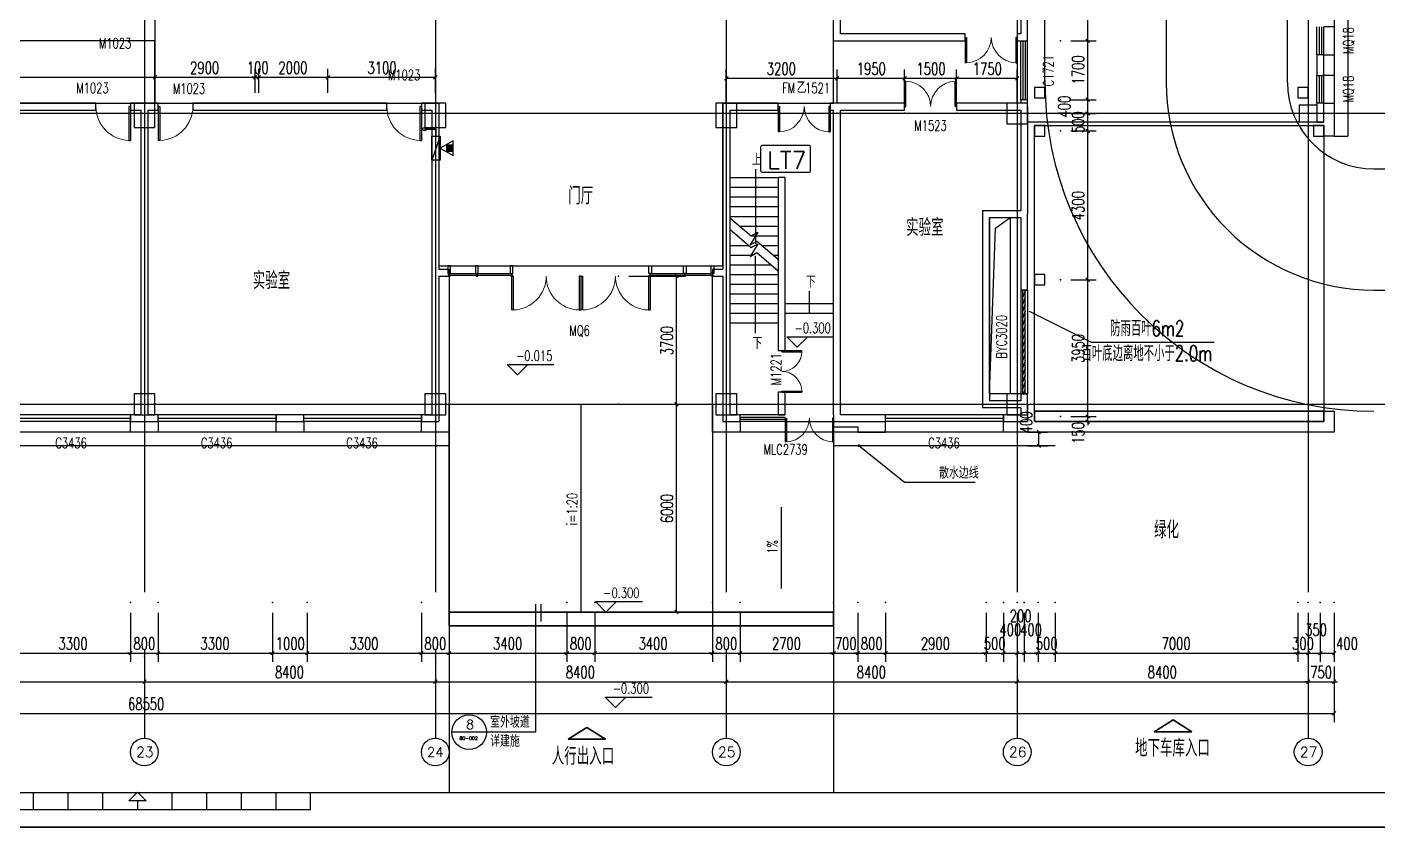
# Model space of a CAD drawing. Header units: inches. Extents: x -867 to 118033, y 723948 to 808048.
# Drawn here: x 55394 to 94399, y 723948 to 747059 of the extents above; entities that cross this region are included whole.
import ezdxf

# ---------------------------------------------------------------- set-up
doc = ezdxf.new("R2010")
doc.units = ezdxf.units.IN
doc.header["$MEASUREMENT"] = 0
for name, color, linetype in [('0-一般装修部位', 10, 'Continuous'), ('0-幕墙线', 10, 'Continuous'), ('0-轴线尺寸', 10, 'Continuous'), ('0-重点装修部位', 10, 'Continuous'), ('AXIS', 10, 'Continuous'), ('COLUMN', 10, 'Continuous'), ('CURTWALL', 10, 'Continuous'), ('DIM_ELEV', 10, 'Continuous'), ('DIM_IDEN', 10, 'Continuous'), ('DIM_LEAD', 10, 'Continuous'), ('DIM_SYMB', 10, 'Continuous'), ('DOOR_FIRE', 10, 'Continuous'), ('DOOR_FIRE_TEXT', 10, 'Continuous'), ('DOTE', 10, 'Continuous'), ('M-INFO-LVR-TEXT', 10, 'Continuous'), ('M-INFO-ROOM-JZTZ', 10, 'Continuous'), ('PUB_DIM', 10, 'Continuous'), ('PUB_HATCH', 10, 'Continuous'), ('PUB_TEXT', 10, 'Continuous'), ('r-人防墙', 10, 'Continuous'), ('RD-中线', 10, 'Continuous'), ('RD-侧石线', 10, 'Continuous'), ('STAIR', 10, 'Continuous'), ('WALL', 10, 'Continuous'), ('WINDOW', 10, 'Continuous'), ('WINDOW_TEXT', 10, 'Continuous'), ('图框', 10, 'Continuous'), ('建-填充', 10, 'Continuous'), ('排水', 10, 'Continuous'), ('排水沟', 10, 'Continuous')]:
    doc.layers.add(name, color=color, linetype=linetype)
doc.styles.add('_TCH_AXIS', font='COMPLEX', dxfattribs={"bigfont": 'GBCBIG'})
doc.styles.add('_TCH_DIM', font='SIMPLEX', dxfattribs={"bigfont": 'GBCBIG'})
doc.styles.add('_TCH_LABEL', font='COMPLEX', dxfattribs={"bigfont": 'GBCBIG'})
doc.styles.add('_TCH_WINDOW', font='SIMPLEX', dxfattribs={"bigfont": 'GBCBIG'})
doc.styles.add('DIM_FONT', font='SIMPLEX', dxfattribs={"width": 0.7, "bigfont": 'GBCBIG'})
doc.styles.add('M-TEXT1', font='tj-romans1.shx', dxfattribs={"width": 0.6, "bigfont": 'tj-hztxt1.shx'})

# ---------------------------------------------------------------- blocks, each defined once
blk = doc.blocks.new('F1_ACAD_FMEBLOCK8')
at = {"layer": 'PUB_HATCH', "color": 8}
for points in [[(325, -24375), (325, -23675), (-275, -23675), (-275, -24375)], [(8725, -24375), (8725, -23675), (8125, -23675), (8125, -24375)], [(17125, -24375), (17125, -23675), (16525, -23675), (16525, -24375)], [(25525, -24275), (25525, -23675), (24925, -23675), (24925, -24275)], [(33375, -23725), (33875, -23725), (33875, -24225), (33375, -24225)], [(325, -32675), (325, -32075), (-275, -32075), (-275, -32675)], [(8725, -32675), (8725, -32075), (8125, -32075), (8125, -32675)], [(17125, -32675), (17125, -32075), (16525, -32075), (16525, -32675)], [(25525, -32675), (25525, -32075), (24925, -32075), (24925, -32675)]]:
    blk.add_lwpolyline(points, close=True, dxfattribs=at)

msp = doc.modelspace()

# ---------------------------------------------------------------- linework, layer by layer
at = {"color": 1, "linetype": 'Continuous', "ltscale": 2}
msp.add_line((66873, 744109), (67203, 744109), dxfattribs=at)
at = {"color": 1}
for p, q in [((67203, 744109), (66873, 744109)), ((67203, 743909), (67203, 744109))]:
    msp.add_line(p, q, dxfattribs=at)
at = {"color": 8}
for p, q in [((67678, 743471), (67502, 743647)), ((67649, 743471), (67502, 743618)), ((67621, 743471), (67502, 743590)), ((67593, 743471), (67502, 743562)), ((67564, 743471), (67502, 743534)), ((67536, 743471), (67502, 743505)), ((67678, 743499), (67530, 743647)), ((67678, 743527), (67558, 743647)), ((67678, 743556), (67586, 743647)), ((67678, 743584), (67615, 743647)), ((67678, 743612), (67643, 743647))]:
    msp.add_line(p, q, dxfattribs=at)
at = {"color": 7}
for p, q in [((55583, 724454), (55583, 724954)), ((56583, 724454), (56583, 724954)), ((57583, 724454), (57583, 724954)), ((59583, 724454), (59583, 724954)), ((60583, 724454), (60583, 724954)), ((61583, 724454), (61583, 724954)), ((62583, 724454), (62583, 724954)), ((63583, 724454), (63583, 724954)), ((53583, 724454), (63583, 724454)), ((58583, 724704), (58583, 724454)), ((-867, 723948), (118033, 723948))]:
    msp.add_line(p, q, dxfattribs=at)
msp.add_lwpolyline([(117033, 724948), (117033, 807048), (1633, 807048), (1633, 724948)], close=True, dxfattribs=at)
at = {"color": 30, "linetype": 'Continuous'}
for points in [[(67083, 743209), (67083, 743909), (67323, 743909), (67083, 743209)], [(67083, 743209), (67083, 743909), (67323, 743909), (67323, 743209)]]:
    msp.add_lwpolyline(points, close=True, dxfattribs=at)
at = {"color": 2}
for points in [[(67323, 743559), (67695, 743344), (67695, 743774)], [(67678, 743471), (67678, 743647), (67502, 743647), (67502, 743471)]]:
    msp.add_lwpolyline(points, close=True, dxfattribs=at)
at = {"color": 7}
msp.add_polyline3d([(58833, 724704, 0), (58333, 724704, 0), (58583, 724954, 0)], close=True, dxfattribs=at)
at = {"color": 2}
msp.add_circle((66873, 744109), 50, dxfattribs=at)
at = {"layer": '0-一般装修部位', "color": 3}
msp.add_lwpolyline([(33883, 758659), (33883, 752859), (25083, 752859), (25083, 746759), (25083, 744859), (59083, 744859), (59083, 746659), (36683, 746659), (36683, 758659), (33883, 758659)], dxfattribs=at)
at = {"layer": '0-幕墙线', "color": 31}
for p, q in [((67583, 739889), (67583, 739939)), ((68383, 739889), (68383, 739939)), ((69383, 739889), (69383, 739939)), ((73383, 739889), (73383, 739939)), ((74383, 739889), (74383, 739939)), ((75183, 739889), (75183, 739939))]:
    msp.add_line(p, q, dxfattribs=at)
for points in [[(92833, 747659), (93133, 747659), (93133, 747059), (92833, 747059)], [(92833, 746259), (93133, 746259), (93133, 745659), (92833, 745659)], [(92833, 744859), (93133, 744859), (93133, 743909), (92833, 743909)], [(67583, 739859), (67583, 735359), (66783, 735359), (66783, 735659)], [(75983, 735659), (75983, 735359), (75183, 735359), (75183, 739859)], [(59183, 735659), (59183, 735359), (58383, 735359), (58383, 735659)], [(63383, 735659), (63383, 735359), (62583, 735359), (62583, 735659)], [(78683, 735659), (78683, 735509), (79383, 735509), (79383, 735359), (80183, 735359), (80183, 735659)], [(92833, 735959), (93133, 735959), (93133, 735359), (83583, 735359), (83583, 735659)]]:
    msp.add_lwpolyline(points, dxfattribs=at)
for points in [[(67623, 740159), (67543, 740159), (67543, 739939), (67623, 739939)], [(68423, 740159), (68343, 740159), (68343, 739939), (68423, 739939)], [(69423, 740159), (69343, 740159), (69343, 739939), (69423, 739939)], [(73343, 740159), (73423, 740159), (73423, 739939), (73343, 739939)], [(74343, 740159), (74423, 740159), (74423, 739939), (74343, 739939)], [(75143, 740159), (75223, 740159), (75223, 739939), (75143, 739939)], [(67608, 739889), (67558, 739889), (67558, 739859), (67608, 739859)], [(68408, 739889), (68358, 739889), (68358, 739859), (68408, 739859)], [(69408, 739889), (69358, 739889), (69358, 739859), (69408, 739859)], [(73358, 739889), (73408, 739889), (73408, 739859), (73358, 739859)], [(74358, 739889), (74408, 739889), (74408, 739859), (74358, 739859)], [(75158, 739889), (75208, 739889), (75208, 739859), (75158, 739859)]]:
    msp.add_lwpolyline(points, close=True, dxfattribs=at)
at = {"layer": '0-轴线尺寸', "color": 3, "lineweight": -2}
for p, q in [((58383, 730133), (58383, 728721)), ((58383, 730133), (58383, 728721)), ((59183, 730133), (59183, 728721)), ((59183, 730133), (59183, 728721)), ((62483, 730133), (62483, 728721)), ((62483, 730133), (62483, 728721)), ((63483, 730133), (63483, 728721)), ((63483, 730133), (63483, 728721)), ((66783, 730133), (66783, 728721)), ((66783, 730133), (66783, 728721)), ((67583, 730133), (67583, 728721)), ((67583, 730133), (67583, 728721)), ((70983, 730133), (70983, 728721)), ((70983, 730133), (70983, 728721)), ((71783, 730133), (71783, 728721)), ((71783, 730133), (71783, 728721)), ((75183, 730133), (75183, 728721)), ((75183, 730133), (75183, 728721)), ((75983, 730133), (75983, 728721)), ((75983, 730133), (75983, 728721)), ((78683, 730133), (78683, 728721)), ((78683, 730133), (78683, 728721)), ((79383, 730133), (79383, 728721)), ((79383, 730133), (79383, 728721)), ((80183, 730133), (80183, 728721)), ((80183, 730133), (80183, 728721)), ((83083, 730133), (83083, 728721)), ((83083, 730133), (83083, 728721)), ((83583, 730133), (83583, 728721)), ((83583, 730133), (83583, 728721)), ((83983, 730133), (83983, 728721)), ((83983, 730133), (83983, 728721)), ((84183, 730133), (84183, 728721)), ((84183, 730133), (84183, 728721)), ((84583, 730133), (84583, 728721)), ((84583, 730133), (84583, 728721)), ((85083, 730133), (85083, 728721)), ((85083, 730133), (85083, 728721)), ((92083, 730133), (92083, 728721)), ((92083, 730133), (92083, 728721)), ((92383, 730133), (92383, 728721)), ((92383, 730133), (92383, 728721)), ((92733, 730133), (92733, 728721)), ((92733, 730133), (92733, 728721)), ((93133, 730133), (93133, 728721)), ((55083, 728971), (58383, 728971)), ((58383, 728971), (58283, 728971)), ((58383, 728971), (59183, 728971)), ((59183, 728971), (62483, 728971)), ((59183, 728971), (59283, 728971)), ((62483, 728971), (62383, 728971)), ((62483, 728971), (63483, 728971)), ((63483, 728971), (63583, 728971)), ((63483, 728971), (66783, 728971)), ((66783, 728971), (66683, 728971)), ((66783, 728971), (67583, 728971)), ((67583, 728971), (70983, 728971)), ((67583, 728971), (67683, 728971)), ((70983, 728971), (70883, 728971)), ((70983, 728971), (71783, 728971)), ((71783, 728971), (75183, 728971)), ((71783, 728971), (71883, 728971)), ((75183, 728971), (75083, 728971)), ((75183, 728971), (75983, 728971)), ((75983, 728971), (76083, 728971)), ((75983, 728971), (78683, 728971)), ((78683, 728971), (78583, 728971)), ((78683, 728971), (79383, 728971)), ((79383, 728971), (79283, 728971)), ((79383, 728971), (80183, 728971)), ((79383, 728971), (79483, 728971)), ((80183, 728971), (83083, 728971)), ((80183, 728971), (80283, 728971)), ((83083, 728971), (82983, 728971)), ((83083, 728971), (83583, 728971)), ((83583, 728971), (83683, 728971)), ((83583, 728971), (83983, 728971)), ((83983, 728971), (84183, 728971)), ((84183, 728971), (84583, 728971)), ((84583, 728971), (84483, 728971)), ((84583, 728971), (85083, 728971)), ((85083, 728971), (85183, 728971)), ((85083, 728971), (92083, 728971)), ((92083, 728971), (91983, 728971)), ((92083, 728971), (92383, 728971)), ((92383, 728971), (92483, 728971)), ((92383, 728971), (92733, 728971)), ((92733, 728971), (93133, 728971)), ((58783, 728583), (58783, 727895)), ((58783, 728583), (58783, 727895)), ((67183, 728583), (67183, 727895)), ((67183, 728583), (67183, 727895)), ((75583, 728583), (75583, 727895)), ((75583, 728583), (75583, 727895)), ((83983, 728583), (83983, 727895)), ((83983, 728583), (83983, 727895)), ((92383, 728583), (92383, 727895)), ((92383, 728583), (92383, 727895)), ((93133, 728583), (93133, 727895)), ((93133, 728583), (93133, 726980)), ((50383, 728145), (58783, 728145)), ((58783, 728145), (67183, 728145)), ((67183, 728145), (75583, 728145)), ((75583, 728145), (83983, 728145)), ((83983, 728145), (92383, 728145)), ((92383, 728145), (92283, 728145)), ((92383, 728145), (93133, 728145)), ((93133, 728145), (93233, 728145)), ((24583, 727230), (93133, 727230))]:
    msp.add_line(p, q, dxfattribs=at)
at = {"layer": '0-轴线尺寸', "color": 3, "linetype": 'ByBlock'}
for p, q in [((58333, 728921), (58433, 729021)), ((58333, 728921), (58433, 729021)), ((59233, 729021), (59133, 728921)), ((59233, 729021), (59133, 728921)), ((62433, 728921), (62533, 729021)), ((62433, 728921), (62533, 729021)), ((63533, 729021), (63433, 728921)), ((63533, 729021), (63433, 728921)), ((66733, 728921), (66833, 729021)), ((66733, 728921), (66833, 729021)), ((67633, 729021), (67533, 728921)), ((67633, 729021), (67533, 728921)), ((70933, 728921), (71033, 729021)), ((70933, 728921), (71033, 729021)), ((71833, 729021), (71733, 728921)), ((71833, 729021), (71733, 728921)), ((75133, 728921), (75233, 729021)), ((75133, 728921), (75233, 729021)), ((76033, 729021), (75933, 728921)), ((76033, 729021), (75933, 728921)), ((78633, 728921), (78733, 729021)), ((78633, 728921), (78733, 729021)), ((79433, 729021), (79333, 728921)), ((79333, 728921), (79433, 729021)), ((80233, 729021), (80133, 728921)), ((80233, 729021), (80133, 728921)), ((83033, 728921), (83133, 729021)), ((83033, 728921), (83133, 729021)), ((83633, 729021), (83533, 728921)), ((83633, 729021), (83533, 728921)), ((83933, 728921), (84033, 729021)), ((84033, 729021), (83933, 728921)), ((84133, 728921), (84233, 729021)), ((84233, 729021), (84133, 728921)), ((84533, 728921), (84633, 729021)), ((84533, 728921), (84633, 729021)), ((85133, 729021), (85033, 728921)), ((85133, 729021), (85033, 728921)), ((92033, 728921), (92133, 729021)), ((92033, 728921), (92133, 729021)), ((92433, 729021), (92333, 728921)), ((92433, 729021), (92333, 728921)), ((92783, 729021), (92683, 728921)), ((92683, 728921), (92783, 729021)), ((93083, 728921), (93183, 729021)), ((58833, 728195), (58733, 728095)), ((58733, 728095), (58833, 728195)), ((67233, 728195), (67133, 728095)), ((67133, 728095), (67233, 728195)), ((75533, 728095), (75633, 728195)), ((75633, 728195), (75533, 728095)), ((83933, 728095), (84033, 728195)), ((84033, 728195), (83933, 728095)), ((92333, 728095), (92433, 728195)), ((92333, 728095), (92433, 728195)), ((93183, 728195), (93083, 728095)), ((93083, 727180), (93183, 727280))]:
    msp.add_line(p, q, dxfattribs=at)
at = {"layer": '0-轴线尺寸', "color": 3}
for p in [(58383, 730433), (58383, 730433), (59183, 730433), (59183, 730433), (62483, 730433), (62483, 730433), (63483, 730433), (63483, 730433), (66783, 730433), (66783, 730433), (67583, 730433), (67583, 730433), (70983, 730433), (70983, 730433), (71783, 730433), (71783, 730433), (75183, 730433), (75183, 730433), (75983, 730433), (75983, 730433), (78683, 730433), (78683, 730433), (79383, 730433), (79383, 730433), (80183, 730433), (80183, 730433), (83083, 730433), (83083, 730433), (83583, 730433), (83583, 730433), (83983, 730433), (83983, 730433), (84183, 730433), (84183, 730433), (84583, 730433), (84583, 730433), (85083, 730433), (85083, 730433), (92083, 730433), (92083, 730433), (92383, 730433), (92383, 730433), (92733, 730433), (92733, 730433), (93133, 730433), (58383, 728971), (58783, 728883), (58783, 728883), (59183, 728971), (62483, 728971), (63483, 728971), (66783, 728971), (67183, 728883), (67183, 728883), (67583, 728971), (70983, 728971), (71783, 728971), (75183, 728971), (75583, 728883), (75583, 728883), (75983, 728971), (78683, 728971), (79383, 728971), (80183, 728971), (83083, 728971), (83583, 728971), (83983, 728971), (83983, 728883), (83983, 728883), (84183, 728971), (84583, 728971), (85083, 728971), (92083, 728971), (92383, 728971), (92383, 728883), (92383, 728883), (92733, 728971), (93133, 728971), (93133, 728883), (93133, 728883), (58783, 728145), (67183, 728145), (75583, 728145), (83983, 728145), (92383, 728145), (93133, 728145), (93133, 727230)]:
    msp.add_point(p, dxfattribs=at)
at = {"layer": '0-重点装修部位', "color": 1}
msp.add_lwpolyline([(75483, 744859), (78683, 744859), (78683, 752659), (59083, 752659), (59083, 744859), (67283, 744859), (67283, 740159), (75483, 740159), (75483, 744859)], dxfattribs=at)
at = {"layer": 'AXIS', "color": 3}
for p, q in [((58783, 729067), (58783, 726513)), ((67183, 729067), (67183, 726513)), ((75583, 729067), (75583, 726513)), ((83983, 729067), (83983, 726513)), ((92383, 729067), (92383, 726513))]:
    msp.add_line(p, q, dxfattribs=at)
at = {"layer": 'AXIS', "color": 7}
for centre in [(58783, 726113), (67183, 726113), (75583, 726113), (83983, 726113), (92383, 726113)]:
    msp.add_circle(centre, 400, dxfattribs=at)
at = {"layer": 'COLUMN', "color": 2}
for p, q in [((84783, 745309), (84483, 745309)), ((84483, 745309), (84483, 745009)), ((84483, 745009), (84783, 745009)), ((84783, 745009), (84783, 745309)), ((92383, 745309), (92083, 745309)), ((92083, 745309), (92083, 745009)), ((92083, 745009), (92383, 745009)), ((92383, 745009), (92383, 745309)), ((84783, 744209), (84483, 744209)), ((84483, 744209), (84483, 743909)), ((84483, 743909), (84783, 743909)), ((84783, 743909), (84783, 744209)), ((92533, 744209), (92533, 743909)), ((92833, 744209), (92533, 744209)), ((92533, 743909), (92833, 743909)), ((92833, 743909), (92833, 744209)), ((84483, 739909), (84483, 739609)), ((84783, 739909), (84483, 739909)), ((84483, 739609), (84783, 739609)), ((84783, 739609), (84783, 739909))]:
    msp.add_line(p, q, dxfattribs=at)
at = {"layer": 'COLUMN', "color": 2, "ltscale": 3}
for points in [[(59083, 744159), (59083, 744859), (58483, 744859), (58483, 744159)], [(67483, 744159), (67483, 744859), (66883, 744859), (66883, 744159)], [(75883, 744159), (75883, 744859), (75283, 744859), (75283, 744159)], [(84283, 744259), (84283, 744859), (83683, 744859), (83683, 744259)], [(59083, 735859), (59083, 736459), (58483, 736459), (58483, 735859)], [(67483, 735859), (67483, 736459), (66883, 736459), (66883, 735859)], [(75883, 735859), (75883, 736459), (75283, 736459), (75283, 735859)], [(84283, 735859), (84283, 736459), (83683, 736459), (83683, 735859)]]:
    msp.add_lwpolyline(points, close=True, dxfattribs=at)
at = {"layer": 'COLUMN', "color": 2}
msp.add_lwpolyline([(92133, 744809), (92633, 744809), (92633, 744309), (92133, 744309)], close=True, dxfattribs=at)
at = {"layer": 'CURTWALL', "color": 4}
for p, q in [((67583, 739939), (69383, 739939)), ((73383, 739939), (75183, 739939)), ((67583, 739889), (69383, 739889)), ((73383, 739889), (75183, 739889))]:
    msp.add_line(p, q, dxfattribs=at)
at = {"layer": 'DIM_ELEV', "color": 3}
for p, q in [((77634, 737811), (77334, 738111)), ((77334, 738111), (78688, 738111)), ((77634, 737811), (77934, 738111)), ((69253, 737307), (70607, 737307)), ((69553, 737007), (69253, 737307)), ((69553, 737007), (69853, 737307)), ((71810, 730459), (73164, 730459)), ((72110, 730159), (71810, 730459)), ((72110, 730159), (72410, 730459)), ((72085, 727697), (73439, 727697)), ((72385, 727397), (72085, 727697)), ((72385, 727397), (72685, 727697))]:
    msp.add_line(p, q, dxfattribs=at)
at = {"layer": 'DIM_IDEN', "color": 3}
for p, q in [((70075, 730384), (70075, 726686)), ((70225, 730384), (70225, 729884)), ((68659, 726686), (67659, 726686)), ((70075, 726686), (68659, 726686))]:
    msp.add_line(p, q, dxfattribs=at)
msp.add_circle((68159, 726686), 500, dxfattribs=at)
at = {"layer": 'DIM_LEAD', "color": 3}
for p, q in [((79412, 734970), (80724, 733907)), ((80724, 733907), (82771, 733907))]:
    msp.add_line(p, q, dxfattribs=at)
msp.add_lwpolyline([(79396, 734982, 1), (79427, 734957, 1)], format="xyb", close=True, dxfattribs=at)
at = {"layer": 'DIM_SYMB', "color": 3}
for points in [[(76430, 742955), (76430, 741097), (76430, 740797)], [(76430, 738212), (76430, 740145), (76430, 740445)], [(77979, 739427), (77979, 739081), (77979, 738781)], [(71383, 736159), (71383, 730459), (71383, 730159)], [(77170, 733187), (77170, 731135), (77170, 730835)]]:
    msp.add_lwpolyline(points, dxfattribs=at)
at = {"layer": 'DOOR_FIRE', "color": 7}
for p, q in [((82483, 746759), (82520, 746759)), ((82483, 746759), (82483, 746027)), ((82520, 746759), (82520, 746027)), ((83983, 746759), (83945, 746759)), ((83945, 746759), (83945, 746027)), ((83983, 746759), (83983, 746027)), ((82520, 746027), (82483, 746027)), ((83945, 746027), (83983, 746027)), ((77083, 744759), (77120, 744759)), ((77083, 744759), (77083, 744027)), ((77120, 744759), (77120, 744027)), ((78583, 744759), (78545, 744759)), ((78545, 744759), (78545, 744027)), ((78583, 744759), (78583, 744027)), ((77120, 744027), (77083, 744027)), ((78545, 744027), (78583, 744027))]:
    msp.add_line(p, q, dxfattribs=at)
at = {"layer": 'DOOR_FIRE', "color": 7, "lineweight": 13}
for centre, radius, start, end in [((82501, 746759), 731, 271.4693, 0), ((83964, 746759), 731, 180, 268.5307), ((80751, 744759), 731, 360, 88.5307), ((82214, 744759), 731, 91.4693, 180), ((58358, 744759), 975, 180, 268.5307), ((59208, 744759), 975, 271.4693, 0), ((66758, 744759), 975, 180, 268.5307), ((77101, 744759), 731, 271.4693, 0), ((78564, 744759), 731, 180, 268.5307), ((69408, 739859), 975, 271.4693, 0), ((71358, 739859), 975, 180, 268.5307), ((71408, 739859), 975, 271.4693, 0), ((73358, 739859), 975, 180, 268.5307), ((77183, 737694), 585, 270, 358.5307), ((77183, 736524), 585, 1.4693, 90), ((77300, 735759), 682, 271.4693, 360), ((78665, 735759), 682, 180, 268.5307)]:
    msp.add_arc(centre, radius, start, end, dxfattribs=at)
at = {"layer": 'DOTE', "color": 26, "ltscale": 1000}
for p, q in [((58783, 803674), (58783, 730735)), ((67183, 803674), (67183, 730735)), ((75583, 803674), (75583, 730735)), ((83983, 803674), (83983, 730735)), ((92383, 803674), (92383, 730735)), ((99592, 744559), (18734, 744559)), ((18734, 736159), (99592, 736159))]:
    msp.add_line(p, q, dxfattribs=at)
at = {"layer": 'M-INFO-LVR-TEXT', "color": 3}
for p, q in [((86127, 737945), (84333, 738839)), ((89673, 737949), (86127, 737949))]:
    msp.add_line(p, q, dxfattribs=at)
at = {"layer": 'M-INFO-ROOM-JZTZ', "color": 1}
msp.add_lwpolyline([(83183, 741559), (83783, 741559), (83783, 736459), (83183, 736459)], close=True, dxfattribs=at)
msp.add_lwpolyline([(83183, 736459), (83356, 741246), (83783, 741559)], dxfattribs=at)
at = {"layer": 'PUB_DIM', "color": 3, "lineweight": -2}
for p, q in [((86017, 746659), (86017, 748259)), ((85531, 746659), (86267, 746659)), ((85531, 746659), (86267, 746659)), ((86017, 744959), (86017, 746659)), ((59083, 745159), (59083, 745855)), ((59083, 745159), (59083, 745855)), ((61983, 745159), (61983, 745855)), ((61983, 745159), (61983, 745855)), ((62083, 745159), (62083, 745855)), ((62083, 745159), (62083, 745855)), ((64083, 745159), (64083, 745855)), ((64083, 745159), (64083, 745855)), ((67183, 745159), (67183, 745855)), ((75583, 744871), (75583, 745827)), ((78783, 744871), (78783, 745827)), ((78783, 744871), (78783, 745827)), ((80733, 744871), (80733, 745827)), ((80733, 744871), (80733, 745827)), ((82233, 744871), (82233, 745827)), ((82233, 744871), (82233, 745827)), ((83983, 744871), (83983, 745827)), ((50383, 745605), (59083, 745605)), ((59083, 745605), (61983, 745605)), ((61983, 745605), (61883, 745605)), ((61983, 745605), (62083, 745605)), ((62083, 745605), (62183, 745605)), ((62083, 745605), (64083, 745605)), ((64083, 745605), (67183, 745605)), ((75583, 745577), (78783, 745577)), ((78783, 745577), (80733, 745577)), ((80733, 745577), (82233, 745577)), ((82233, 745577), (83983, 745577)), ((85531, 744959), (86267, 744959)), ((85531, 744959), (86267, 744959)), ((86017, 744559), (86017, 744959)), ((86017, 744559), (86017, 744659)), ((85531, 744559), (86267, 744559)), ((85531, 744559), (86267, 744559)), ((86017, 744059), (86017, 744559)), ((85531, 744059), (86267, 744059)), ((85531, 744059), (86267, 744059)), ((86017, 739759), (86017, 744059)), ((86017, 744059), (86017, 743959)), ((72774, 739859), (74393, 739859)), ((74143, 736159), (74143, 739859)), ((85531, 739759), (86267, 739759)), ((85531, 739759), (86267, 739759)), ((86017, 735809), (86017, 739759)), ((72774, 736159), (74393, 736159)), ((72774, 736159), (74393, 736159)), ((74143, 730159), (74143, 736159)), ((85531, 735809), (86267, 735809)), ((85531, 735809), (86267, 735809)), ((85531, 735659), (86267, 735659)), ((86017, 735809), (86017, 735909)), ((86017, 735659), (86017, 735809)), ((86017, 735659), (86017, 735559)), ((84283, 735359), (84855, 735359)), ((84605, 734959), (84605, 735359)), ((84283, 734959), (84855, 734959)), ((72774, 730159), (74393, 730159))]:
    msp.add_line(p, q, dxfattribs=at)
at = {"layer": 'PUB_DIM', "color": 3, "linetype": 'ByBlock'}
for p, q in [((86067, 746609), (85967, 746709)), ((85967, 746709), (86067, 746609)), ((59033, 745555), (59133, 745655)), ((59133, 745655), (59033, 745555)), ((61933, 745555), (62033, 745655)), ((61933, 745555), (62033, 745655)), ((62133, 745655), (62033, 745555)), ((62133, 745655), (62033, 745555)), ((64133, 745655), (64033, 745555)), ((64033, 745555), (64133, 745655)), ((67133, 745555), (67233, 745655)), ((75633, 745627), (75533, 745527)), ((78733, 745527), (78833, 745627)), ((78833, 745627), (78733, 745527)), ((80683, 745527), (80783, 745627)), ((80783, 745627), (80683, 745527)), ((82283, 745627), (82183, 745527)), ((82183, 745527), (82283, 745627)), ((83933, 745527), (84033, 745627)), ((85967, 745009), (86067, 744909)), ((86067, 744909), (85967, 745009)), ((85967, 744609), (86067, 744509)), ((85967, 744609), (86067, 744509)), ((86067, 744009), (85967, 744109)), ((86067, 744009), (85967, 744109)), ((74193, 739809), (74093, 739909)), ((85967, 739809), (86067, 739709)), ((86067, 739709), (85967, 739809)), ((74093, 736209), (74193, 736109)), ((74193, 736109), (74093, 736209)), ((85967, 735859), (86067, 735759)), ((85967, 735859), (86067, 735759)), ((86067, 735609), (85967, 735709)), ((84655, 735309), (84555, 735409)), ((84555, 735009), (84655, 734909)), ((74093, 730209), (74193, 730109))]:
    msp.add_line(p, q, dxfattribs=at)
at = {"layer": 'PUB_DIM', "color": 3}
for p in [(85231, 746659), (85231, 746659), (86017, 746659), (59083, 745605), (61983, 745605), (62083, 745605), (64083, 745605), (67183, 745605), (78783, 745577), (80733, 745577), (82233, 745577), (83983, 745577), (59083, 744859), (59083, 744859), (61983, 744859), (61983, 744859), (62083, 744859), (62083, 744859), (64083, 744859), (64083, 744859), (67183, 744859), (85231, 744959), (85231, 744959), (86017, 744959), (75583, 744571), (78783, 744571), (78783, 744571), (80733, 744571), (80733, 744571), (82233, 744571), (82233, 744571), (83983, 744571), (85231, 744559), (85231, 744559), (86017, 744559), (85231, 744059), (85231, 744059), (86017, 744059), (72474, 739859), (74143, 739859), (85231, 739759), (85231, 739759), (86017, 739759), (72474, 736159), (72474, 736159), (74143, 736159), (85231, 735809), (85231, 735809), (85231, 735659), (86017, 735809), (83983, 735359), (84605, 735359), (83983, 734959), (72474, 730159)]:
    msp.add_point(p, dxfattribs=at)
at = {"layer": 'PUB_HATCH', "color": 8}
for points in [[(78683, 795609), (78683, 795759), (84583, 795759), (84583, 787109), (93133, 787109), (93133, 743909)], [(67583, 735359), (24583, 735359), (24583, 752559)], [(84683, 735359), (84683, 735359), (75183, 735359)]]:
    msp.add_lwpolyline(points, dxfattribs=at)
for points in [[(84783, 745009), (84783, 745309), (84483, 745309), (84483, 745009)], [(92383, 745009), (92383, 745309), (92083, 745309), (92083, 745009)], [(84783, 743909), (84783, 744209), (84483, 744209), (84483, 743909)], [(92833, 743909), (92833, 744209), (92533, 744209), (92533, 743909)], [(84783, 739609), (84783, 739909), (84483, 739909), (84483, 739609)], [(78683, 730159), (67583, 730159), (67583, 729759), (78683, 729759)]]:
    msp.add_lwpolyline(points, close=True, dxfattribs=at)
at = {"layer": 'PUB_TEXT', "color": 7}
msp.add_lwpolyline([(76635, 743646), (77956, 743646, -0.414214), (78006, 743596), (78006, 742901, -0.414214), (77956, 742851), (76635, 742851, -0.414214), (76585, 742901), (76585, 743596, -0.414214)], format="xyb", close=True, dxfattribs=at)
for points in [[(72098, 726483), (71015, 726483), (71557, 726822), (72098, 726483)], [(72098, 726483), (71015, 726483), (71557, 726822), (72098, 726483)], [(89022, 726701), (87939, 726701), (88481, 727040), (89022, 726701)]]:
    msp.add_lwpolyline(points, dxfattribs=at)
for points in [[(71557, 726822), (71015, 726483), (72098, 726483)], [(71557, 726822), (71015, 726483), (72098, 726483)], [(88481, 727040), (87939, 726701), (89022, 726701)]]:
    msp.add_lwpolyline(points, close=True, dxfattribs=at)
at = {"layer": 'r-人防墙', "color": 30}
for p, q in [((84483, 735959), (92833, 735959)), ((84483, 735959), (84483, 735659)), ((84483, 735659), (92833, 735659)), ((92833, 735959), (92833, 735659))]:
    msp.add_line(p, q, dxfattribs=at)
at = {"layer": 'RD-中线', "color": 4, "ltscale": 2}
for p, q in [((84783, 745459), (84783, 752859)), ((91783, 745459), (91783, 752859))]:
    msp.add_line(p, q, dxfattribs=at)
msp.add_lwpolyline([(88283, 752859), (88283, 745459, 0.414214), (94283, 739459), (100553, 739459)], format="xyb", dxfattribs=at)
for radius in [9500, 2500]:
    msp.add_arc((94283, 745459), radius, 180, 270, dxfattribs=at)
at = {"layer": 'RD-侧石线', "color": 7}
for p, q in [((94283, 742959), (100983, 742959)), ((67583, 735359), (67583, 724948)), ((78683, 735359), (78683, 724948))]:
    msp.add_line(p, q, dxfattribs=at)
at = {"layer": 'STAIR', "color": 3, "linetype": 'Continuous'}
msp.add_line((92833, 744309), (84283, 744309), dxfattribs=at)
at = {"layer": 'STAIR', "color": 3}
for p, q in [((75683, 742709), (77083, 742709)), ((75683, 742429), (77083, 742429)), ((75683, 742149), (77083, 742149)), ((75683, 741869), (77083, 741869)), ((75683, 741589), (77083, 741589)), ((75963, 741309), (77083, 741309)), ((75683, 740749), (76226, 740749)), ((76290, 741029), (77083, 741029)), ((76616, 740749), (77083, 740749)), ((75683, 740469), (76330, 740469)), ((76943, 740469), (77083, 740469)), ((75683, 740189), (76879, 740189)), ((75683, 739909), (77083, 739909)), ((75683, 739629), (77083, 739629)), ((75683, 739349), (77083, 739349)), ((75683, 739069), (77083, 739069)), ((75683, 738789), (77083, 738789)), ((77283, 739069), (78683, 739069)), ((77283, 738789), (78683, 738789)), ((75683, 738509), (77083, 738509)), ((75683, 738509), (77083, 738509))]:
    msp.add_line(p, q, dxfattribs=at)
at = {"layer": 'STAIR', "color": 3, "linetype": 'Continuous'}
msp.add_lwpolyline([(92833, 735659), (84483, 735659), (84483, 744209), (92833, 744209), (92833, 735659)], dxfattribs=at)
at = {"layer": 'STAIR', "color": 3}
for points in [[(75683, 741549), (76297, 741022), (76492, 741132), (76275, 740765), (76468, 740876), (77083, 740349)], [(75683, 741214), (76297, 740687), (76492, 740797), (76275, 740430), (76468, 740541), (77083, 740014)], [(75183, 736159), (75183, 730159), (67583, 730159), (67583, 736159), (75183, 736159)]]:
    msp.add_lwpolyline(points, dxfattribs=at)
at = {"layer": 'WALL', "color": 2}
for p, q in [((78683, 746659), (78683, 749839)), ((78883, 746859), (78883, 749739)), ((84083, 748259), (84083, 746859)), ((84283, 746759), (84283, 748259)), ((78683, 746659), (82483, 746659)), ((82483, 746859), (78883, 746859)), ((82483, 746659), (82483, 746859)), ((83983, 746859), (83983, 746659)), ((84083, 746859), (83983, 746859)), ((83983, 746659), (84083, 746659)), ((84083, 746659), (84283, 746659)), ((84283, 746659), (84283, 746759)), ((92833, 746259), (92633, 746259)), ((92633, 746259), (92633, 745659)), ((92833, 745659), (92833, 746259)), ((92633, 745659), (92833, 745659)), ((57383, 744859), (50383, 744859)), ((50483, 744659), (57383, 744659)), ((57383, 744659), (57383, 744859)), ((58383, 744859), (58383, 744659)), ((58783, 744859), (58383, 744859)), ((58383, 744659), (58683, 744659)), ((58683, 744659), (58683, 735859)), ((59183, 744859), (58783, 744859)), ((58883, 744659), (58883, 735859)), ((58883, 744659), (59183, 744659)), ((59183, 744659), (59183, 744859)), ((65783, 744859), (60183, 744859)), ((60183, 744859), (60183, 744659)), ((60183, 744659), (65783, 744659)), ((65783, 744659), (65783, 744859)), ((66783, 744859), (66783, 744659)), ((67283, 744859), (66783, 744859)), ((66783, 744659), (67083, 744659)), ((67083, 744659), (67083, 739959)), ((67283, 744859), (67283, 740059)), ((75483, 744859), (75483, 740059)), ((77083, 744859), (75483, 744859)), ((75683, 744659), (75683, 739959)), ((75683, 744659), (77083, 744659)), ((77083, 744659), (77083, 744859)), ((78783, 744859), (78583, 744859)), ((78583, 744859), (78583, 744659)), ((78583, 744659), (78683, 744659)), ((78683, 735859), (78683, 744659)), ((80733, 744859), (78783, 744859)), ((78883, 744659), (80733, 744659)), ((78883, 735859), (78883, 744659)), ((80733, 744659), (80733, 744859)), ((84083, 744859), (82233, 744859)), ((82233, 744859), (82233, 744659)), ((82233, 744659), (84083, 744659)), ((84083, 744959), (84083, 744859)), ((84283, 744959), (84083, 744959)), ((84083, 744659), (84083, 741759)), ((84283, 744759), (84283, 744959)), ((84283, 744759), (84283, 741659)), ((92833, 744859), (92633, 744859)), ((92633, 744859), (92633, 744309)), ((92833, 744309), (92833, 744859)), ((92633, 744309), (92833, 744309)), ((77083, 742709), (77083, 737709)), ((77283, 742709), (77083, 742709)), ((77283, 737709), (77283, 742709)), ((82983, 741759), (84083, 741759)), ((82983, 741759), (82983, 736059)), ((83183, 741559), (83183, 736259)), ((83183, 741559), (84083, 741559)), ((84083, 741559), (84083, 739459)), ((84283, 739459), (84283, 741659)), ((67083, 739959), (67083, 735859)), ((67283, 740059), (67583, 740059)), ((67583, 740059), (67583, 739859)), ((75183, 740059), (75183, 739859)), ((75183, 740059), (75483, 740059)), ((75683, 739959), (75683, 735859)), ((67283, 739859), (67583, 739859)), ((67283, 739859), (67283, 735659)), ((75183, 739859), (75483, 739859)), ((75483, 739859), (75483, 735659)), ((84083, 739459), (84283, 739459)), ((77083, 737709), (77283, 737709)), ((77083, 736509), (77083, 735859)), ((77283, 736509), (77083, 736509)), ((77283, 735859), (77283, 736509)), ((84083, 736459), (84083, 736259)), ((84283, 736459), (84083, 736459)), ((84283, 736159), (84283, 736459)), ((84083, 736059), (82983, 736059)), ((84083, 736259), (83183, 736259)), ((84083, 736059), (84083, 735859)), ((84283, 736159), (84283, 735659)), ((58683, 735859), (58383, 735859)), ((58383, 735859), (58383, 735659)), ((58383, 735659), (58783, 735659)), ((58783, 735659), (59183, 735659)), ((59183, 735859), (58883, 735859)), ((59183, 735659), (59183, 735859)), ((63383, 735859), (62583, 735859)), ((62583, 735859), (62583, 735659)), ((62583, 735659), (63383, 735659)), ((63383, 735659), (63383, 735859)), ((66783, 735859), (66783, 735659)), ((67083, 735859), (66783, 735859)), ((66783, 735659), (67283, 735659)), ((75483, 735659), (75983, 735659)), ((75983, 735859), (75683, 735859)), ((75983, 735659), (75983, 735859)), ((77083, 735859), (77283, 735859)), ((78683, 735859), (78683, 735659)), ((78683, 735659), (78783, 735659)), ((78783, 735659), (80183, 735659)), ((80183, 735859), (78883, 735859)), ((80183, 735659), (80183, 735859)), ((84083, 735859), (83583, 735859)), ((83583, 735859), (83583, 735659)), ((83583, 735659), (84283, 735659))]:
    msp.add_line(p, q, dxfattribs=at)
at = {"layer": 'WINDOW', "color": 7}
for p, q in [((92633, 746259), (92633, 747059)), ((92699, 747059), (92699, 746259)), ((92766, 747059), (92766, 746259)), ((92833, 746259), (92833, 747059)), ((84083, 744959), (84083, 746659)), ((84149, 746659), (84149, 744959)), ((84216, 746659), (84216, 744959)), ((84283, 744959), (84283, 746659)), ((80733, 744759), (80733, 745490)), ((80770, 745490), (80733, 745490)), ((80770, 744759), (80770, 745490)), ((82195, 745490), (82233, 745490)), ((82195, 744759), (82195, 745490)), ((82233, 744759), (82233, 745490)), ((92633, 744859), (92633, 745659)), ((92699, 745659), (92699, 744859)), ((92766, 745659), (92766, 744859)), ((92833, 744859), (92833, 745659)), ((58383, 744759), (58333, 744759)), ((58333, 744759), (58333, 743784)), ((58383, 744759), (58383, 743784)), ((59183, 744759), (59183, 743784)), ((59183, 744759), (59233, 744759)), ((59233, 744759), (59233, 743784)), ((66733, 744759), (66733, 743784)), ((66783, 744759), (66733, 744759)), ((66783, 744759), (66783, 743784)), ((80733, 744759), (80770, 744759)), ((82233, 744759), (82195, 744759)), ((58333, 743784), (58383, 743784)), ((59233, 743784), (59183, 743784)), ((66733, 743784), (66783, 743784)), ((69383, 739859), (69433, 739859)), ((69383, 739859), (69383, 738884)), ((69433, 739859), (69433, 738884)), ((71383, 739859), (71333, 739859)), ((71333, 739859), (71333, 738884)), ((71383, 739859), (71383, 738884)), ((71383, 739859), (71433, 739859)), ((71383, 739859), (71383, 738884)), ((71433, 739859), (71433, 738884)), ((73383, 739859), (73333, 739859)), ((73333, 739859), (73333, 738884)), ((73383, 739859), (73383, 738884)), ((69433, 738884), (69383, 738884)), ((71333, 738884), (71383, 738884)), ((71433, 738884), (71383, 738884)), ((73333, 738884), (73383, 738884)), ((77183, 737709), (77768, 737709)), ((77183, 737709), (77183, 737679)), ((77183, 737679), (77768, 737679)), ((77768, 737679), (77768, 737709)), ((77183, 736509), (77183, 736539)), ((77183, 736539), (77768, 736539)), ((77183, 736509), (77768, 736509)), ((77768, 736539), (77768, 736509)), ((77283, 735859), (75983, 735859)), ((75983, 735792), (77283, 735792)), ((75983, 735725), (77283, 735725)), ((77283, 735659), (75983, 735659)), ((77283, 735759), (77318, 735759)), ((77283, 735759), (77283, 735076)), ((77318, 735759), (77318, 735076)), ((78648, 735759), (78648, 735076)), ((78683, 735759), (78648, 735759)), ((78683, 735759), (78683, 735076)), ((77318, 735076), (77283, 735076)), ((78648, 735076), (78683, 735076))]:
    msp.add_line(p, q, dxfattribs=at)
at = {"layer": 'WINDOW', "color": 4}
for p, q in [((84283, 739459), (84083, 739459)), ((84083, 739459), (84083, 736459)), ((84149, 736459), (84149, 739459)), ((84216, 739459), (84149, 739266)), ((84216, 739255), (84149, 739062)), ((84216, 736459), (84216, 739459)), ((84283, 739459), (84283, 736459)), ((84216, 739051), (84149, 738858)), ((84216, 738847), (84149, 738654)), ((84216, 738643), (84149, 738451)), ((84216, 738439), (84149, 738247)), ((84216, 738235), (84149, 738043)), ((84216, 738031), (84149, 737839)), ((84216, 737827), (84149, 737635)), ((84216, 737623), (84149, 737431)), ((84216, 737419), (84149, 737227)), ((84216, 737215), (84149, 737023)), ((84216, 737011), (84149, 736819)), ((84083, 736459), (84283, 736459)), ((84216, 736807), (84149, 736615)), ((84216, 736603), (84166, 736459)), ((58383, 735859), (54983, 735859)), ((54983, 735759), (58383, 735759)), ((58383, 735659), (54983, 735659)), ((58383, 735659), (58383, 735859)), ((62583, 735859), (59183, 735859)), ((59183, 735659), (59183, 735859)), ((59183, 735759), (62583, 735759)), ((62583, 735659), (59183, 735659)), ((62583, 735659), (62583, 735859)), ((66783, 735859), (63383, 735859)), ((63383, 735659), (63383, 735859)), ((63383, 735759), (66783, 735759)), ((66783, 735659), (63383, 735659)), ((66783, 735659), (66783, 735859)), ((77283, 735659), (78683, 735659)), ((80183, 735659), (80183, 735859)), ((83583, 735859), (80183, 735859)), ((80183, 735759), (83583, 735759)), ((83583, 735659), (80183, 735659)), ((83583, 735659), (83583, 735859))]:
    msp.add_line(p, q, dxfattribs=at)
at = {"layer": '图框', "color": 1}
msp.add_lwpolyline([(-867, 808048), (118033, 808048), (118033, 723948), (-867, 723948)], close=True, dxfattribs=at)
at = {"layer": '建-填充', "color": 8}
msp.add_lwpolyline([(84483, 735659), (92833, 735659), (92833, 735959), (84483, 735959)], close=True, dxfattribs=at)
at = {"layer": '排水', "color": 5}
for p, q in [((93133, 743909), (93533, 743909)), ((85083, 734959), (78683, 734959))]:
    msp.add_line(p, q, dxfattribs=at)
for points in [[(79383, 796159), (84983, 796159), (84983, 787509), (93533, 787509), (93533, 743909)], [(67583, 734959), (24183, 734959), (24183, 744259)]]:
    msp.add_lwpolyline(points, dxfattribs=at)
at = {"layer": '排水沟', "color": 191}
msp.add_lwpolyline([(67583, 730159), (78683, 730159), (78683, 729759), (67583, 729759), (67583, 730159)], dxfattribs=at)

# ---------------------------------------------------------------- block references
at = {"layer": 'PUB_HATCH', "color": 8}
msp.add_blockref('F1_ACAD_FMEBLOCK8', (58758, 768534), dxfattribs=at)

# ---------------------------------------------------------------- texts
at = {"layer": '0-轴线尺寸', "color": 7, "style": 'DIM_FONT', "width": 0.7}
for s, p in [('200', (83768, 729871)), ('400', (83468, 729471)), ('400', (84068, 729471)), ('350', (92293, 729471)), ('3300', (56301, 729071)), ('800', (58468, 729071)), ('3300', (60401, 729071)), ('1000', (62574, 729071)), ('3300', (64701, 729071)), ('800', (66868, 729071)), ('3400', (68851, 729071)), ('800', (71068, 729071)), ('3400', (73051, 729071)), ('800', (75268, 729071)), ('2700', (76901, 729071)), ('700', (78718, 729071)), ('800', (79468, 729071)), ('2900', (81201, 729071)), ('500', (83018, 729071)), ('500', (84518, 729071)), ('7000', (88151, 729071)), ('300', (91918, 729071)), ('400', (93188, 729071)), ('8400', (62551, 728245)), ('8400', (70951, 728245)), ('8400', (79351, 728245)), ('8400', (87751, 728245)), ('750', (92443, 728245)), ('68550', (58309, 727330))]:
    msp.add_text(s, height=350, dxfattribs=at).set_placement(p)
at = {"layer": 'AXIS', "color": 7, "style": '_TCH_AXIS'}
for s, height, p in [('23', 294.3, (58544, 725966)), ('24', 282.2, (66941, 725972)), ('25', 294.3, (75344, 725966)), ('26', 294.3, (83744, 725966)), ('27', 294.3, (92144, 725966))]:
    msp.add_text(s, height=height, dxfattribs=at).set_placement(p)
at = {"layer": 'DOOR_FIRE_TEXT', "color": 7, "style": '_TCH_WINDOW', "width": 0.705882}
for s, p in [('FM', (77195, 745146)), ('1521', (77860, 745146))]:
    msp.add_text(s, height=297.5, dxfattribs=at).set_placement(p)
at = {"layer": 'DOOR_FIRE_TEXT', "color": 7, "style": '_TCH_WINDOW'}
msp.add_text('乙', height=338, dxfattribs=at).set_placement((77615, 745146))
at = {"layer": 'M-INFO-LVR-TEXT', "color": 3, "style": 'M-TEXT1', "width": 0.7}
for s, p in [('防雨百叶6m2', (86665, 738126)), ('百叶底边离地不小于2.0m', (85840, 737406))]:
    msp.add_text(s, height=450, dxfattribs=at).set_placement(p)
at = {"layer": 'PUB_DIM', "color": 7, "style": 'DIM_FONT', "width": 0.7}
for s, p in [('1700', (85917, 745400)), ('400', (85517, 744444)), ('500', (85917, 743994)), ('4300', (85917, 741477)), ('3700', (74043, 737577)), ('3950', (85917, 737352)), ('400', (84418, 735321)), ('150', (85917, 735017)), ('6000', (74043, 732727))]:
    msp.add_text(s, height=350, rotation=90, dxfattribs=at).set_placement(p)
for s, p in [('2900', (60101, 745705)), ('100', (61741, 745705)), ('2000', (62651, 745705)), ('3100', (65224, 745705)), ('3200', (76751, 745677)), ('1950', (79349, 745677)), ('1500', (81074, 745677)), ('1750', (82699, 745677))]:
    msp.add_text(s, height=350, dxfattribs=at).set_placement(p)
at = {"layer": 'PUB_TEXT', "color": 7}
for s, height, style, p in [('LT7', 500, 'DIM_FONT', (76764, 742965)), ('上', 338, '_TCH_DIM', (76325, 743060)), ('门厅', 500, 'DIM_FONT', (71021, 741935)), ('实验室', 500, 'DIM_FONT', (80775, 741020)), ('实验室', 500, 'DIM_FONT', (61911, 739487)), ('下', 338, '_TCH_DIM', (77884, 739532)), ('下', 338, '_TCH_DIM', (76335, 737757)), ('散水边线', 337.6, '_TCH_DIM', (81724, 734012)), ('绿化', 500, 'DIM_FONT', (87934, 732285)), ('室外坡道', 337.6, '_TCH_DIM', (68764, 726814)), ('8', 261, '_TCH_LABEL', (68072, 726779)), ('80-002', 98, '_TCH_LABEL', (67879, 726462)), ('详建施', 337.6, '_TCH_DIM', (68764, 726265)), ('人行出入口', 500, 'DIM_FONT', (70544, 725743)), ('地下车库入口', 500, 'DIM_FONT', (87384, 725980))]:
    msp.add_text(s, height=height, dxfattribs=dict(at, style=style)).set_placement(p)
at = {"layer": 'PUB_TEXT', "color": 7, "style": '_TCH_DIM', "width": 0.705882}
for s, p in [('-0.300', (77558, 738216)), ('-0.015', (69517, 737412)), ('-0.300', (72034, 730564)), ('-0.300', (72309, 727802))]:
    msp.add_text(s, height=297.5, dxfattribs=at).set_placement(p)
for s, p in [('i=1:20', (71278, 732664)), ('1%', (77065, 731841))]:
    msp.add_text(s, height=297.5, rotation=90, dxfattribs=at).set_placement(p)
at = {"layer": 'WINDOW', "color": 7, "style": '_TCH_WINDOW', "width": 0.705882}
for s, rotation, p in [('MQ18', 90, (93695, 746279)), ('M1023', 360, (57468, 746442)), ('C1721', 90, (85031, 745344)), ('MQ18', 90, (93695, 744879)), ('BYC3020', 90, (83680, 737479)), ('M1221', 90, (77170, 736706)), ('C3436', 360, (81413, 734894))]:
    msp.add_text(s, height=297.5, rotation=rotation, dxfattribs=at).set_placement(p)
for s, p in [('M1023', (65813, 745526)), ('M1023', (56816, 745150)), ('M1023', (59602, 745132)), ('M1523', (81013, 744064)), ('C3436', (56213, 734894)), ('C3436', (60413, 734894)), ('C3436', (64613, 734894))]:
    msp.add_text(s, height=297.5, dxfattribs=at).set_placement(p)
at = {"layer": 'WINDOW_TEXT', "color": 7, "style": '_TCH_WINDOW', "width": 0.705882}
for s, p in [('MQ6', (71051, 738141)), ('MLC2739', (76658, 734707))]:
    msp.add_text(s, height=297.5, dxfattribs=at).set_placement(p)

doc.saveas('drawing.dxf')
